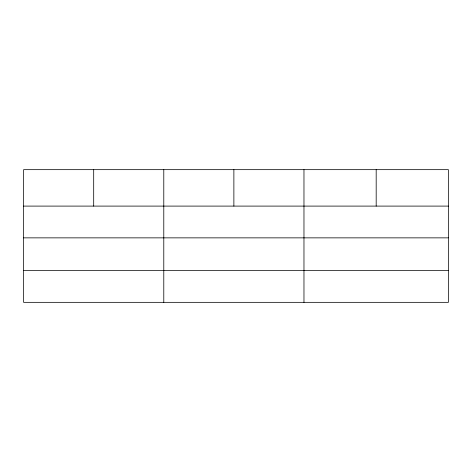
<?xml version="1.0" encoding="UTF-8"?>
<svg xmlns="http://www.w3.org/2000/svg" width="472" height="472" viewBox="0 0 472 472"><rect width="100%" height="100%" fill="white"/><g stroke="black" fill="none" stroke-linecap="round" stroke-linejoin="round"><path stroke-width="0.71" d="M448.4 237.858L448.4 169.66L23.6 169.66L23.6 302.34L448.4 302.34L448.4 237.858L23.6 237.858M23.6 206.099L448.4 206.099M23.6 270.58L448.4 270.58M376.184 169.66L376.184 206.099M303.968 169.66L303.968 302.34M233.876 169.66L233.876 206.099M163.784 169.66L163.784 302.34M93.692 169.66L93.692 206.099"/></g></svg>
